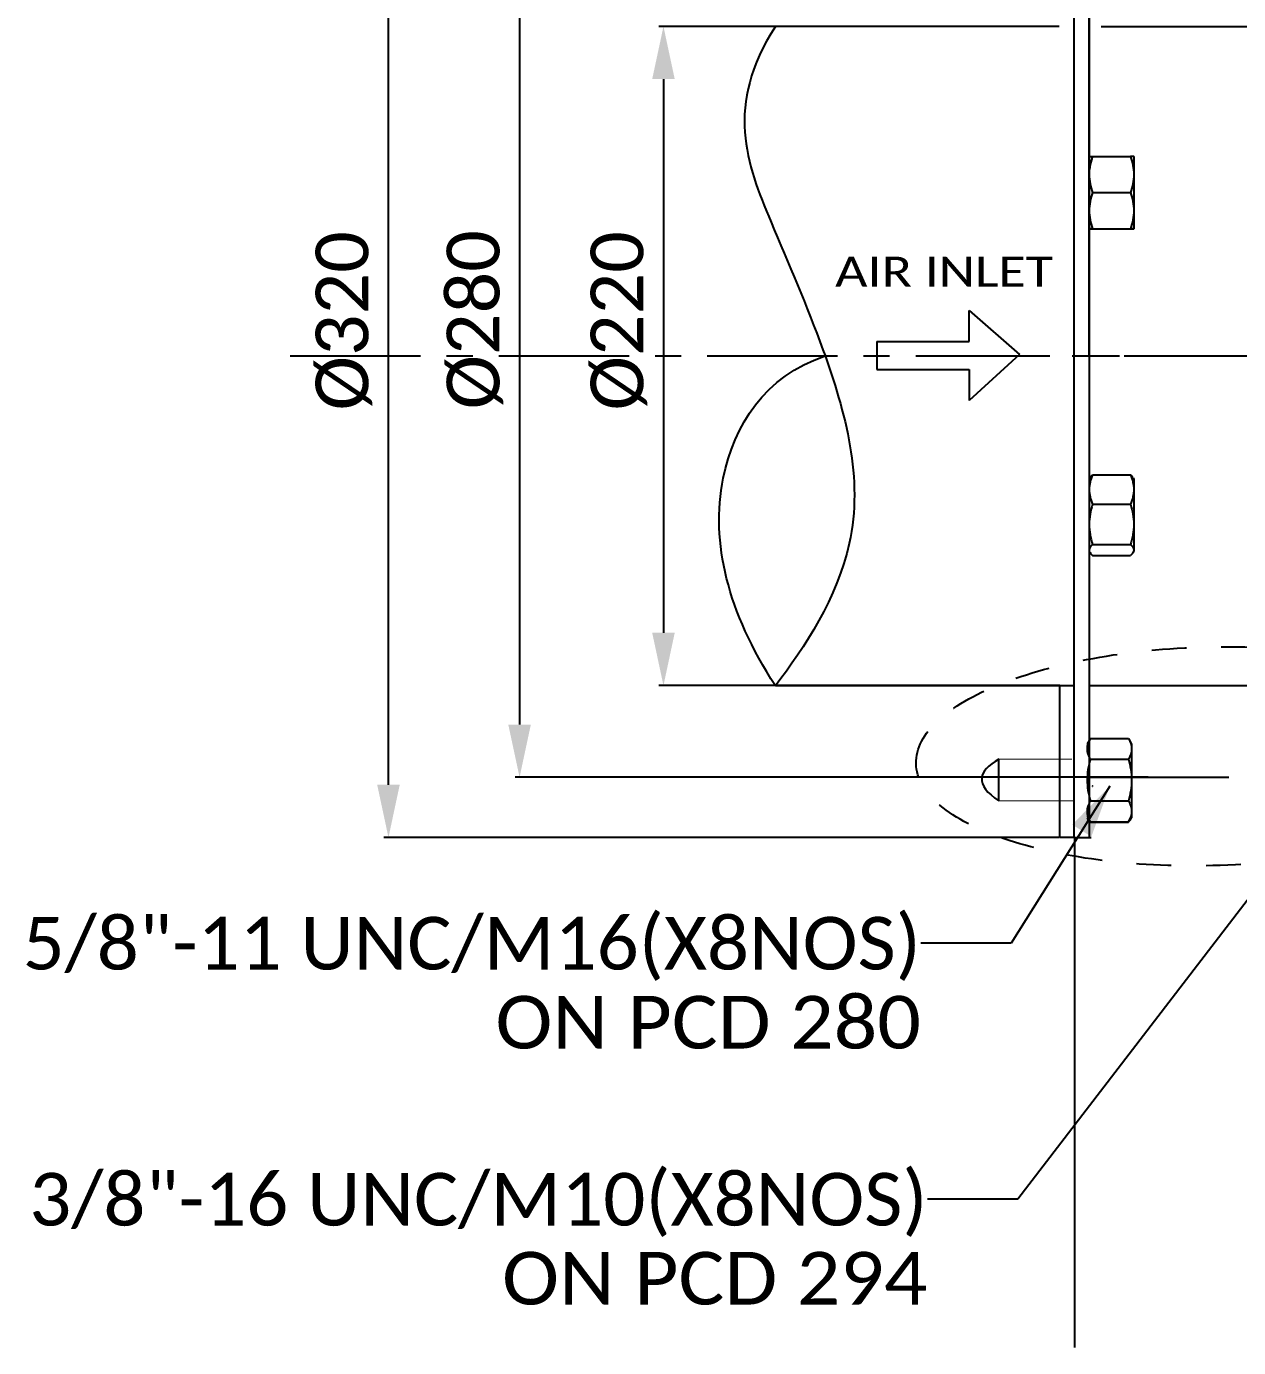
# Model space of a CAD drawing. Header units: millimetres. Extents: x 233 to 4124, y -943 to 2529.
# Drawn here: x 2886.6 to 3289.5, y 1863.3 to 2302.3 of the extents above; entities that cross this region are included whole.
import ezdxf
from ezdxf.enums import TextEntityAlignment as Align

# ---------------------------------------------------------------- set-up
doc = ezdxf.new("R2010")
doc.units = ezdxf.units.MM
doc.header["$LTSCALE"] = 115.5
doc.header["$PDMODE"] = 3
doc.header["$PDSIZE"] = 8
doc.linetypes.add('CENTER', pattern=[0.6, 0.375, -0.075, 0.075, -0.075])
doc.linetypes.add('DASHED', pattern=[0.2, 0.1, -0.1])
doc.layers.get('0').update_dxf_attribs({"linetype": 'CONTINUOUS'})
doc.layers.get('Defpoints').update_dxf_attribs({"linetype": 'CONTINUOUS'})
doc.layers.add('00_BUW_DATUM', color=7, linetype='CONTINUOUS')
doc.styles.get("Standard").update_dxf_attribs({"font": 'calibri.ttf'})
doc.dimstyles.new('DIMSTYLE_1', dxfattribs={"dimtxt": 17.5, "dimasz": 17.5, "dimexe": 1.5, "dimexo": 1, "dimgap": 0.875, "dimtad": 1, "dimdec": 0, "dimdsep": 46, "dimtxsty": 'Standard', "dimblk": '_FILLED', "dimblk1": '_FILLED', "dimblk2": '_FILLED', "dimcen": 0.09, "dimazin": 2, "dimtp": 0.01, "dimtm": 0.01, "dimtfac": 1, "dimtdec": 0, "dimtofl": 0, "dimtmove": 0, "dimatfit": 3, "dimldrblk": '_FILLED', "dimfxl": 1, "dimtolj": 1, "dimarcsym": 0})
doc.dimstyles.new('DIMSTYLE_3', dxfattribs={"dimtxt": 17.5, "dimasz": 17.5, "dimexe": 1.5, "dimexo": 1, "dimgap": 0.875, "dimtad": 1, "dimdsep": 46, "dimtxsty": 'Standard', "dimblk": '_FILLED', "dimblk1": '_FILLED', "dimblk2": '_FILLED', "dimcen": 0.09, "dimazin": 2, "dimtp": 0.01, "dimtm": 0.01, "dimtfac": 1, "dimtofl": 0, "dimtmove": 0, "dimatfit": 3, "dimldrblk": '_FILLED', "dimfxl": 1, "dimtolj": 1, "dimarcsym": 0})
doc.dimstyles.get("Standard").update_dxf_attribs({"dimtxt": 17.5, "dimasz": 17.5, "dimexe": 1.5, "dimexo": 1, "dimtad": 1, "dimdsep": 46, "dimtxsty": 'Standard', "dimblk": '_FILLED', "dimblk1": '_FILLED', "dimblk2": '_FILLED', "dimcen": 0.09, "dimazin": 2, "dimtol": 1, "dimtp": 0.01, "dimtm": 0.01, "dimtfac": 1, "dimtofl": 0, "dimtmove": 0, "dimatfit": 3, "dimldrblk": '_FILLED', "dimfxl": 1, "dimtolj": 1, "dimarcsym": 0})

# ---------------------------------------------------------------- blocks, each defined once
blk = doc.blocks.new('_FILLED')
at = {"color": 0, "linetype": 'ByBlock'}
blk.add_solid([(0, 0), (-1, 0.214), (-1, -0.214)], dxfattribs=at)
blk = doc.blocks.new('*D69')
at = {"color": 0, "linetype": 'Continuous', "lineweight": -2}
for p, q in [((3229.85, 2302.33), (3096.81, 2302.33)), ((3098.31, 2284.83), (3098.31, 2100.83)), ((3229.85, 2083.33), (3096.81, 2083.33))]:
    blk.add_line(p, q, dxfattribs=at)
at = {"layer": 'Defpoints', "color": 0}
for p in [(3230.85, 2302.33), (3098.31, 2083.33), (3230.85, 2083.33)]:
    blk.add_point(p, dxfattribs=at)
at = {"color": 0, "linetype": 'ByBlock', "lineweight": -2, "xscale": 17.5, "yscale": 17.5, "zscale": 17.5}
for p, rotation in [((3098.31, 2302.33), 90), ((3098.31, 2083.33), 270)]:
    blk.add_blockref('_FILLED', p, dxfattribs=dict(at, rotation=rotation))
at = {"color": 0, "insert": (3074.1, 2204.5), "char_height": 17.5, "attachment_point": 2, "rotation": 90, "line_spacing_factor": 0.9}
blk.add_mtext('\\A1;%%c220', dxfattribs=at)
blk = doc.blocks.new('*D74')
at = {"color": 0, "linetype": 'Continuous', "lineweight": -2}
for p, q in [((3229.85, 2352.83), (3005.4, 2352.83)), ((3006.9, 2050.33), (3006.9, 2335.33)), ((3229.85, 2032.83), (3005.4, 2032.83))]:
    blk.add_line(p, q, dxfattribs=at)
at = {"layer": 'Defpoints', "color": 0}
for p in [(3006.9, 2352.83), (3230.85, 2352.83), (3230.85, 2032.83)]:
    blk.add_point(p, dxfattribs=at)
at = {"color": 0, "linetype": 'ByBlock', "lineweight": -2, "xscale": 17.5, "yscale": 17.5, "zscale": 17.5}
for p, rotation in [((3006.9, 2352.83), 90), ((3006.9, 2032.83), 270)]:
    blk.add_blockref('_FILLED', p, dxfattribs=dict(at, rotation=rotation))
at = {"color": 0, "insert": (2982.69, 2204.5), "char_height": 17.5, "attachment_point": 2, "rotation": 90, "line_spacing_factor": 0.9}
blk.add_mtext('\\A1;%%c320', dxfattribs=at)
blk = doc.blocks.new('*D79')
at = {"color": 0, "linetype": 'Continuous', "lineweight": -2}
for p, q in [((3235.04, 2357.83), (3235.04, 2470.09)), ((3856.05, 2468.59), (3252.54, 2468.59)), ((3873.55, 2202.47), (3873.55, 2470.09))]:
    blk.add_line(p, q, dxfattribs=at)
at = {"layer": 'Defpoints', "color": 0}
for p in [(3235.04, 2468.59), (3235.04, 2356.83), (3873.55, 2201.47)]:
    blk.add_point(p, dxfattribs=at)
at = {"color": 0, "linetype": 'ByBlock', "lineweight": -2, "xscale": 17.5, "yscale": 17.5, "zscale": 17.5, "rotation": 180}
blk.add_blockref('_FILLED', (3235.04, 2468.59), dxfattribs=at)
at = {"color": 0, "linetype": 'ByBlock', "lineweight": -2, "xscale": 17.5, "yscale": 17.5, "zscale": 17.5}
blk.add_blockref('_FILLED', (3873.55, 2468.59), dxfattribs=at)
at = {"color": 0, "insert": (3554.2, 2492.8), "char_height": 17.5, "attachment_point": 2, "line_spacing_factor": 0.9}
blk.add_mtext('\\A1;{\\A1;639}', dxfattribs=at)
blk = doc.blocks.new('*D82')
at = {"color": 0, "linetype": 'Continuous', "lineweight": -2}
for p, q in [((3209.85, 2332.83), (3048.98, 2332.83)), ((3050.48, 2315.33), (3050.48, 2070.33)), ((3259.46, 2052.83), (3048.98, 2052.83))]:
    blk.add_line(p, q, dxfattribs=at)
at = {"layer": 'Defpoints', "color": 0}
for p in [(3210.85, 2332.83), (3050.48, 2052.83), (3260.46, 2052.83)]:
    blk.add_point(p, dxfattribs=at)
at = {"color": 0, "linetype": 'ByBlock', "lineweight": -2, "xscale": 17.5, "yscale": 17.5, "zscale": 17.5}
for p, rotation in [((3050.48, 2332.83), 90), ((3050.48, 2052.83), 270)]:
    blk.add_blockref('_FILLED', p, dxfattribs=dict(at, rotation=rotation))
at = {"color": 0, "insert": (3026.27, 2204.85), "char_height": 17.5, "attachment_point": 2, "rotation": 90, "line_spacing_factor": 0.9}
blk.add_mtext('\\A1;%%c280', dxfattribs=at)
blk = doc.blocks.new('ARROW_2_BL1', base_point=(965.05, 1014.41))
at = {"color": 7, "linetype": 'Continuous'}
for p, q in [((972, 1019.03), (972, 1029.41)), ((972, 1029.41), (988.75, 1014.72)), ((941.36, 1019.03), (941.36, 1009.78)), ((941.36, 1019.03), (972, 1019.03)), ((988.75, 1014.72), (972, 999.41)), ((941.36, 1009.78), (972, 1009.78)), ((972, 1009.78), (972, 999.41))]:
    blk.add_line(p, q, dxfattribs=at)

msp = doc.modelspace()

# ---------------------------------------------------------------- linework, layer by layer
at = {"linetype": 'Continuous'}
for p, q in [((3234.84576, 2032.83197), (3234.84576, 2352.83197)), ((3239.84576, 2352.83197), (3239.84576, 2032.83197)), ((3243.84576, 2302.33197), (3318.3094, 2302.33197)), ((3273.84541, 2192.83197), (3286.3029, 2192.83197)), ((3230.04118, 2083.32682), (3130.04118, 2083.32682)), ((3234.84576, 2083.25912), (3135.50309, 2083.25912)), ((3230.04118, 2032.82682), (3230.04118, 2083.32682)), ((3239.84576, 2083.33197), (3318.3094, 2083.33197)), ((3209.78829, 2045.00393), (3209.78829, 2058.86015)), ((3235.04118, 2032.82682), (3230.04118, 2032.82682)), ((3234.84576, 2032.83197), (3239.84576, 2032.83197)), ((3235.04118, 1863.32682), (3235.04118, 2032.82682)), ((3235.50309, 2032.83197), (3240.50309, 2032.83197))]:
    msp.add_line(p, q, dxfattribs=at)
for p, q in [((3239.84576, 2192.83197), (3239.84576, 2332.83197)), ((3239.84576, 2192.83197), (3239.84576, 2332.83197)), ((3239.84576, 2192.83197), (3239.84576, 2052.83197)), ((3239.84576, 2052.83197), (3286.21327, 2052.83197))]:
    msp.add_line(p, q)
at = {"linetype": 'CENTER'}
msp.add_line((2974.25921, 2192.83197), (3911.53826, 2192.83197), dxfattribs=at)
at = {"linetype": 'DASHED'}
msp.add_line((3215.20047, 2192.83197), (3273.84541, 2192.83197), dxfattribs=at)
at = {"linetype": 'Continuous', "const_width": 0.25}
for points in [[(3234.13097, 2058.86015), (3209.78829, 2058.86015)], [(3234.78829, 2045.00393), (3209.78829, 2045.00393)]]:
    msp.add_lwpolyline(points, dxfattribs=at)
at = {"linetype": 'DASHED'}
msp.add_ellipse((3279.98978, 2059.80567), major_axis=(-97.69816, -2.41226), ratio=0.371976348, dxfattribs=at)
at = {"linetype": 'Continuous'}
for points, knots in [([(3135.50309, 2302.33197), (3118.52033, 2275.82027), (3131.09421, 2243.47732), (3154.70034, 2189.65297), (3169.68399, 2133.89654), (3145.15125, 2095.65119), (3135.50309, 2083.25912)], [0, 0, 0, 0, 0.283882304, 0.483821584, 0.767568607, 1, 1, 1, 1]), ([(3135.50309, 2083.25912), (3119.68319, 2107.80402), (3109.1982, 2149.5574), (3131.89555, 2186.13759), (3152.05257, 2192.83197)], [0, 0, 0, 0, 0.550330011, 1, 1, 1, 1]), ([(3209.78829, 2058.86015), (3206.2015, 2056.83489), (3202.20509, 2052.39371), (3205.79188, 2047.6156), (3209.78829, 2045.00393)], [0, 0, 0, 0, 0.472991657, 1, 1, 1, 1])]:
    msp.add_open_spline(points, degree=3, knots=knots, dxfattribs=at)
at = {"layer": '00_BUW_DATUM', "linetype": 'Continuous'}
for p, q in [((3240.91756, 2259.09672), (3253.57397, 2259.09672)), ((3254.64576, 2259.06164), (3254.64576, 2235.06195)), ((3240.91756, 2247.13195), (3253.57397, 2247.13195)), ((3240.91756, 2235.09703), (3253.57397, 2235.09703)), ((3240.91756, 2235.02688), (3253.57397, 2235.02688)), ((3239.84576, 2151.91181), (3240.1, 2152.35216)), ((3240.91756, 2153.31406), (3253.57397, 2153.31406)), ((3254.39153, 2152.35216), (3254.64576, 2151.91181)), ((3254.64576, 2151.91181), (3254.64576, 2127.91181)), ((3240.91756, 2143.56583), (3253.57397, 2143.56583)), ((3240.91756, 2130.16358), (3253.57397, 2130.16358)), ((3239.84576, 2127.91181), (3240.1, 2127.47146)), ((3240.91756, 2126.50956), (3253.57397, 2126.50956)), ((3254.39153, 2127.47146), (3254.64576, 2127.91181)), ((3240.20276, 2065.72752), (3239.13097, 2063.87129)), ((3240.20276, 2065.72752), (3252.85917, 2065.72752)), ((3252.85917, 2065.72752), (3253.93097, 2063.87129)), ((3253.93097, 2063.87129), (3253.93097, 2039.3288)), ((3240.20276, 2058.86015), (3252.85917, 2058.86015)), ((3240.85893, 2049.9993), (3240.88203, 2049.94138)), ((3240.86285, 2050.00009), (3240.91756, 2049.85332)), ((3240.88203, 2049.94138), (3240.91756, 2049.85332)), ((3240.89438, 2049.94619), (3240.91756, 2049.90551)), ((3240.89606, 2049.94644), (3240.91756, 2049.90551)), ((3240.20276, 2045.00393), (3252.85917, 2045.00393)), ((3239.13097, 2039.87129), (3240.17955, 2038.05509)), ((3239.13097, 2039.3288), (3239.36574, 2038.92216)), ((3240.20276, 2038.01506), (3252.85917, 2038.01506)), ((3240.20276, 2037.96287), (3252.85917, 2037.96287)), ((3252.91388, 2038.10964), (3252.85917, 2037.96287)), ((3252.88067, 2038.05599), (3252.85917, 2038.01506)), ((3252.88235, 2038.05575), (3252.85917, 2038.01506)), ((3252.8776, 2038.00841), (3252.85917, 2037.96287)), ((3252.9178, 2038.10885), (3252.8776, 2038.00841)), ((3252.88238, 2038.05509), (3253.93097, 2039.87129)), ((3253.69619, 2038.92216), (3253.93097, 2039.3288))]:
    msp.add_line(p, q, dxfattribs=at)
for centre, radius, start, end in [((3245.43554, 2054.99161), 6.84208, 227.9769524, 228.3615585), ((3245.58596, 2055.16073), 7.06842, 228.3611442, 228.665115), ((3248.19077, 2043.27028), 7.06842, 311.334885, 311.6388558), ((3248.34119, 2043.10116), 6.84208, 311.6384415, 312.0230476)]:
    msp.add_arc(centre, radius, start, end, dxfattribs=at)
for points, knots in [([(3239.84576, 2259.06164), (3239.84576, 2259.06337), (3239.855, 2259.06427), (3239.86629, 2259.06683), (3239.89091, 2259.06855), (3239.92236, 2259.07084), (3239.96359, 2259.07295), (3240.03517, 2259.07611), (3240.14511, 2259.07984), (3240.29977, 2259.08412), (3240.48303, 2259.08839), (3240.69212, 2259.09266), (3240.83984, 2259.09536), (3240.91756, 2259.09672)], [0, 0, 0, 0, 0.004811009, 0.017946575, 0.039568801, 0.069620026, 0.107929537, 0.154290339, 0.270245159, 0.415275704, 0.586941558, 0.782685582, 1, 1, 1, 1]), ([(3240.91756, 2259.09672), (3240.80032, 2258.74603), (3240.36146, 2257.3423), (3240.05415, 2255.89344), (3239.93668, 2254.79841)], [0, 0, 0, 0, 0.251358072, 1, 1, 1, 1]), ([(3254.64576, 2259.06164), (3254.64576, 2259.06337), (3254.63652, 2259.06427), (3254.62524, 2259.06683), (3254.60061, 2259.06855), (3254.56917, 2259.07084), (3254.52793, 2259.07295), (3254.45636, 2259.07611), (3254.34642, 2259.07984), (3254.19175, 2259.08412), (3254.0085, 2259.08839), (3253.7994, 2259.09266), (3253.65168, 2259.09536), (3253.57397, 2259.09672)], [0, 0, 0, 0, 0.004811009, 0.017946575, 0.039568801, 0.069620026, 0.107929537, 0.154290339, 0.270245159, 0.415275704, 0.586941558, 0.782685582, 1, 1, 1, 1]), ([(3253.57397, 2259.09672), (3253.89744, 2258.12914), (3254.43919, 2256.16312), (3254.64576, 2254.12677), (3254.64576, 2253.11434)], [0, 0, 0, 0, 0.501914226, 1, 1, 1, 1]), ([(3239.84576, 2253.11434), (3239.84576, 2252.1019), (3240.05233, 2250.06555), (3240.59408, 2248.09953), (3240.91756, 2247.13195)], [0, 0, 0, 0, 0.498085788, 1, 1, 1, 1]), ([(3254.64576, 2253.11434), (3254.64576, 2252.1019), (3254.43919, 2250.06555), (3253.89744, 2248.09953), (3253.57397, 2247.13195)], [0, 0, 0, 0, 0.498085788, 1, 1, 1, 1]), ([(3240.91756, 2247.13195), (3240.59402, 2246.1585), (3240.05224, 2244.18061), (3239.84576, 2242.13281), (3239.84576, 2241.11449)], [0, 0, 0, 0, 0.501832278, 1, 1, 1, 1]), ([(3253.57397, 2247.13195), (3253.89751, 2246.1585), (3254.43928, 2244.18061), (3254.64576, 2242.13281), (3254.64576, 2241.11449)], [0, 0, 0, 0, 0.501832278, 1, 1, 1, 1]), ([(3239.84576, 2241.11449), (3239.84576, 2240.09617), (3240.05224, 2238.04837), (3240.59402, 2236.07048), (3240.91756, 2235.09703)], [0, 0, 0, 0, 0.498167736, 1, 1, 1, 1]), ([(3254.64576, 2241.11449), (3254.64576, 2240.09617), (3254.43928, 2238.04837), (3253.89751, 2236.07048), (3253.57397, 2235.09703)], [0, 0, 0, 0, 0.498167736, 1, 1, 1, 1]), ([(3240.91756, 2235.09703), (3240.83984, 2235.09567), (3240.69212, 2235.09296), (3240.48303, 2235.0887), (3240.29977, 2235.08443), (3240.14511, 2235.08015), (3240.03517, 2235.07642), (3239.96359, 2235.07325), (3239.92236, 2235.07115), (3239.89091, 2235.06886), (3239.86629, 2235.06714), (3239.855, 2235.06458), (3239.84576, 2235.06367), (3239.84576, 2235.06195)], [0, 0, 0, 0, 0.217314417, 0.413058443, 0.584724309, 0.729754853, 0.845709679, 0.892070477, 0.930379975, 0.960431206, 0.982053437, 0.995188996, 1, 1, 1, 1]), ([(3239.84576, 2235.06195), (3239.84576, 2235.06023), (3239.855, 2235.05932), (3239.86629, 2235.05676), (3239.89091, 2235.05505), (3239.92236, 2235.05275), (3239.96359, 2235.05065), (3240.03517, 2235.04748), (3240.14511, 2235.04376), (3240.29977, 2235.03948), (3240.48303, 2235.03521), (3240.69212, 2235.03094), (3240.83984, 2235.02824), (3240.91756, 2235.02688)], [0, 0, 0, 0, 0.004811009, 0.017946575, 0.039568801, 0.069620026, 0.107929537, 0.154290339, 0.270245159, 0.415275704, 0.586941558, 0.782685582, 1, 1, 1, 1]), ([(3253.57397, 2235.09703), (3253.65168, 2235.09567), (3253.7994, 2235.09296), (3254.0085, 2235.0887), (3254.19175, 2235.08443), (3254.34642, 2235.08015), (3254.45636, 2235.07642), (3254.52793, 2235.07325), (3254.56917, 2235.07115), (3254.60061, 2235.06886), (3254.62524, 2235.06714), (3254.63652, 2235.06458), (3254.64576, 2235.06367), (3254.64576, 2235.06195)], [0, 0, 0, 0, 0.217314417, 0.413058443, 0.584724309, 0.729754853, 0.845709679, 0.892070477, 0.930379975, 0.960431206, 0.982053437, 0.995188996, 1, 1, 1, 1]), ([(3254.64576, 2235.06195), (3254.64576, 2235.06023), (3254.63652, 2235.05932), (3254.62524, 2235.05676), (3254.60061, 2235.05505), (3254.56917, 2235.05275), (3254.52793, 2235.05065), (3254.45636, 2235.04748), (3254.34642, 2235.04376), (3254.19175, 2235.03948), (3254.0085, 2235.03521), (3253.7994, 2235.03094), (3253.65168, 2235.02824), (3253.57397, 2235.02688)], [0, 0, 0, 0, 0.004811009, 0.017946575, 0.039568801, 0.069620026, 0.107929537, 0.154290339, 0.270245159, 0.415275704, 0.586941558, 0.782685582, 1, 1, 1, 1]), ([(3240.91756, 2153.31406), (3240.59683, 2152.53242), (3240.05622, 2150.94253), (3239.84576, 2149.26671), (3239.84576, 2148.43994)], [0, 0, 0, 0, 0.505417161, 1, 1, 1, 1]), ([(3240.1, 2152.35216), (3240.19957, 2152.5246), (3240.45379, 2152.86508), (3240.75301, 2153.16374), (3240.91756, 2153.31406)], [0, 0, 0, 0, 0.471854684, 1, 1, 1, 1]), ([(3254.39152, 2152.35216), (3254.29196, 2152.5246), (3254.03774, 2152.86508), (3253.73852, 2153.16374), (3253.57397, 2153.31406)], [0, 0, 0, 0, 0.471854684, 1, 1, 1, 1]), ([(3253.57397, 2153.31406), (3253.8947, 2152.53242), (3254.43531, 2150.94253), (3254.64576, 2149.26671), (3254.64576, 2148.43994)], [0, 0, 0, 0, 0.505417161, 1, 1, 1, 1]), ([(3239.84576, 2148.43994), (3239.84576, 2147.61318), (3240.05622, 2145.93736), (3240.59683, 2144.34746), (3240.91756, 2143.56583)], [0, 0, 0, 0, 0.494582853, 1, 1, 1, 1]), ([(3254.64576, 2148.43994), (3254.64576, 2147.61318), (3254.43531, 2145.93736), (3253.8947, 2144.34746), (3253.57397, 2143.56583)], [0, 0, 0, 0, 0.494582853, 1, 1, 1, 1]), ([(3240.91756, 2143.56583), (3240.59291, 2142.47807), (3240.05076, 2140.26934), (3239.84576, 2137.99774), (3239.84576, 2136.86471)], [0, 0, 0, 0, 0.500472739, 1, 1, 1, 1]), ([(3253.57397, 2143.56583), (3253.89862, 2142.47807), (3254.44076, 2140.26934), (3254.64576, 2137.99774), (3254.64576, 2136.86471)], [0, 0, 0, 0, 0.500472739, 1, 1, 1, 1]), ([(3239.84576, 2136.86471), (3239.84576, 2135.73167), (3240.05076, 2133.46007), (3240.59291, 2131.25135), (3240.91756, 2130.16358)], [0, 0, 0, 0, 0.499527276, 1, 1, 1, 1]), ([(3254.64576, 2136.86471), (3254.64576, 2135.73167), (3254.44076, 2133.46007), (3253.89862, 2131.25135), (3253.57397, 2130.16358)], [0, 0, 0, 0, 0.499527276, 1, 1, 1, 1]), ([(3240.91756, 2130.16358), (3240.76235, 2130.0218), (3240.47841, 2129.73959), (3240.13016, 2129.28682), (3239.90122, 2128.82025), (3239.84576, 2128.49293), (3239.84576, 2128.33657)], [0, 0, 0, 0, 0.289894401, 0.550884782, 0.784376546, 1, 1, 1, 1]), ([(3253.57397, 2130.16358), (3253.72917, 2130.0218), (3254.01311, 2129.73959), (3254.36137, 2129.28682), (3254.59031, 2128.82025), (3254.64576, 2128.49293), (3254.64576, 2128.33657)], [0, 0, 0, 0, 0.289894401, 0.550884782, 0.784376546, 1, 1, 1, 1]), ([(3240.1, 2127.47146), (3240.19957, 2127.29902), (3240.45379, 2126.95854), (3240.75301, 2126.65988), (3240.91756, 2126.50956)], [0, 0, 0, 0, 0.471854684, 1, 1, 1, 1]), ([(3254.39152, 2127.47146), (3254.29196, 2127.29902), (3254.03774, 2126.95854), (3253.73852, 2126.65988), (3253.57397, 2126.50956)], [0, 0, 0, 0, 0.471854684, 1, 1, 1, 1]), ([(3254.64576, 2128.33657), (3254.64576, 2128.19036), (3254.5978, 2127.8858), (3254.47003, 2127.60744), (3254.39152, 2127.47146)], [0, 0, 0, 0, 0.482186766, 1, 1, 1, 1]), ([(3240.17955, 2065.68749), (3239.87197, 2065.15475), (3239.47357, 2064.32767), (3239.18095, 2063.16381), (3239.13097, 2062.58158), (3239.13097, 2062.29383)], [0, 0, 0, 0, 0.514227646, 0.759464065, 1, 1, 1, 1]), ([(3252.88238, 2065.68749), (3253.18996, 2065.15475), (3253.58837, 2064.32767), (3253.88098, 2063.16381), (3253.93097, 2062.58158), (3253.93097, 2062.29383)], [0, 0, 0, 0, 0.514227646, 0.759464065, 1, 1, 1, 1]), ([(3239.13097, 2062.29383), (3239.13097, 2062.0026), (3239.18221, 2061.41314), (3239.48192, 2060.23508), (3239.88903, 2059.39879), (3240.20276, 2058.86015)], [0, 0, 0, 0, 0.240367425, 0.485536153, 1, 1, 1, 1]), ([(3253.93097, 2062.29383), (3253.93097, 2062.0026), (3253.87972, 2061.41314), (3253.58001, 2060.23508), (3253.1729, 2059.39879), (3252.85917, 2058.86015)], [0, 0, 0, 0, 0.240367425, 0.485536153, 1, 1, 1, 1]), ([(3240.20276, 2058.86015), (3239.87781, 2057.73449), (3239.33557, 2055.44925), (3239.13097, 2053.10318), (3239.13097, 2051.93204)], [0, 0, 0, 0, 0.500104482, 1, 1, 1, 1]), ([(3252.85917, 2058.86015), (3253.18412, 2057.73449), (3253.72636, 2055.44925), (3253.93097, 2053.10318), (3253.93097, 2051.93204)], [0, 0, 0, 0, 0.500104482, 1, 1, 1, 1]), ([(3239.13097, 2051.93204), (3239.13097, 2050.7609), (3239.33557, 2048.41483), (3239.87781, 2046.12959), (3240.20276, 2045.00393)], [0, 0, 0, 0, 0.499895532, 1, 1, 1, 1]), ([(3253.93097, 2051.93204), (3253.93097, 2050.7609), (3253.72636, 2048.41483), (3253.18412, 2046.12959), (3252.85917, 2045.00393)], [0, 0, 0, 0, 0.499895532, 1, 1, 1, 1]), ([(3240.20276, 2045.00393), (3239.8886, 2044.45502), (3239.48147, 2043.60322), (3239.18215, 2042.40536), (3239.13097, 2041.80585), (3239.13097, 2041.50949)], [0, 0, 0, 0, 0.513849028, 0.759221037, 1, 1, 1, 1]), ([(3239.13097, 2041.50949), (3239.13097, 2041.21669), (3239.1809, 2040.62451), (3239.47315, 2039.44105), (3239.87158, 2038.59864), (3240.17958, 2038.05575)], [0, 0, 0, 0, 0.240940645, 0.486377773, 1, 1, 1, 1]), ([(3252.85917, 2045.00393), (3253.17333, 2044.45502), (3253.58046, 2043.60322), (3253.87978, 2042.40536), (3253.93097, 2041.80585), (3253.93097, 2041.50949)], [0, 0, 0, 0, 0.513849028, 0.759221037, 1, 1, 1, 1]), ([(3253.93097, 2041.50949), (3253.93097, 2041.21669), (3253.88103, 2040.62451), (3253.58879, 2039.44105), (3253.19035, 2038.59864), (3252.88235, 2038.05575)], [0, 0, 0, 0, 0.240940645, 0.486377773, 1, 1, 1, 1]), ([(3240.14045, 2038.01834), (3239.98399, 2038.15934), (3239.70012, 2038.43936), (3239.45943, 2038.75991), (3239.36575, 2038.92216)], [0, 0, 0, 0, 0.529233617, 1, 1, 1, 1]), ([(3252.92148, 2038.01834), (3253.07794, 2038.15934), (3253.36181, 2038.43936), (3253.6025, 2038.75991), (3253.69619, 2038.92216)], [0, 0, 0, 0, 0.529233617, 1, 1, 1, 1])]:
    msp.add_open_spline(points, degree=3, knots=knots, dxfattribs=at)

# ---------------------------------------------------------------- block references
at = {"linetype": 'Continuous'}
msp.add_blockref('ARROW_2_BL1', (3192.95192, 2192.98473), dxfattribs=at)

# ---------------------------------------------------------------- texts
for s, height, width, p, p2 in [('AIR INLET', 10, 1.181322, (3155.35844, 2215.83776), (3227.8098, 2215.83776)), ('5/8"-11 UNC/M16(X8NOS)', 17.5, 1.000854, (2885.29981, 1988.93819), (3183.8893, 1988.93819)), ('ON PCD 280', 17.5, 1.037345, (3042.45934, 1962.68819), (3183.8893, 1962.68819)), ('3/8"-16 UNC/M10(X8NOS)', 17.5, 1.000854, (2887.50743, 1903.86452), (3186.09693, 1903.86452)), ('ON PCD 294', 17.5, 1.037345, (3044.66697, 1877.61452), (3186.09693, 1877.61452))]:
    msp.add_text(s, height=height, dxfattribs=dict(at, width=width)).set_placement(p, p2, align=Align.FIT)

# ---------------------------------------------------------------- dimensions: what is measured, and where the dimension line sits
for base, p1, p2, angle, text, dimstyle, picture, middle in [((3235.04118, 2468.5878), (3873.54576, 2201.475), (3235.04118, 2356.83197), 180, '{\\A1;<>}', 'DIMSTYLE_1', '*D79', (3554.19576, 2468.5878)), ((3050.47915, 2052.83197), (3210.84576, 2332.83197), (3260.46257, 2052.83197), 270, '%%c280', 'DIMSTYLE_3', '*D82', (3050.47915, 2204.8513)), ((3098.30969, 2083.33197), (3230.84576, 2302.33197), (3230.84576, 2083.33197), 270, '%%c220', 'DIMSTYLE_3', '*D69', (3098.30969, 2204.49864))]:
    dim = msp.add_linear_dim(base=base, p1=p1, p2=p2, angle=angle, text=text, dimstyle=dimstyle, override={"dimtxsty": 'Standard'}, dxfattribs=at)
    dim.commit()
    dim.dimension.update_dxf_attribs({"geometry": picture, "text_midpoint": middle, "dimtype": 160})
dim = msp.add_linear_dim(base=(3006.90147, 2352.83197), p1=(3230.84576, 2032.83197), p2=(3230.84576, 2352.83197), angle=90, text='%%c<>', dimstyle='DIMSTYLE_3', dxfattribs=at)
dim.commit()
dim.dimension.update_dxf_attribs({"geometry": '*D74', "text_midpoint": (3006.90147, 2204.49864), "dimtype": 160})

# ---------------------------------------------------------------- leaders
for points in [[(3322.9647, 2051.83035), (3216.09693, 1912.61452), (3186.09693, 1912.61452)], [(3246.67842, 2049.90551), (3213.8893, 1997.68819), (3183.8893, 1997.68819)]]:
    msp.add_leader(points, dimstyle='Standard', override={"dimtad": 0}, dxfattribs=at)

doc.saveas('drawing.dxf')
